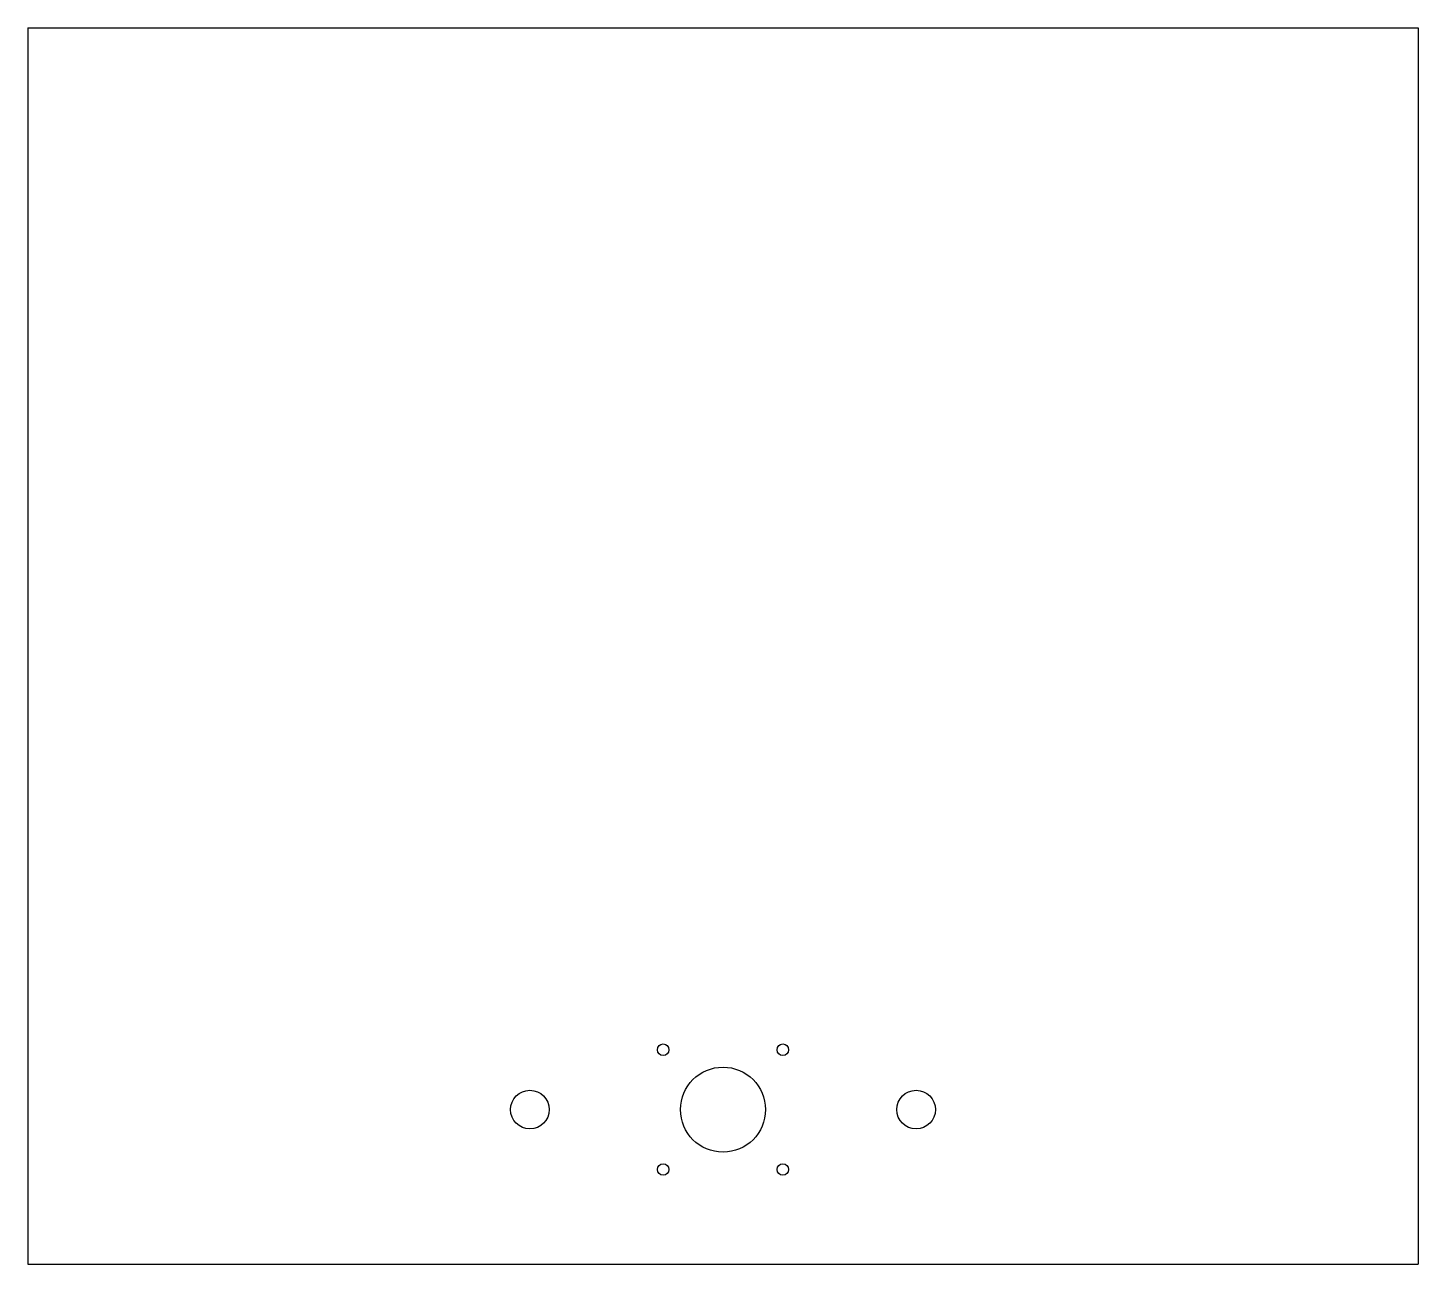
# Model space of a CAD drawing. Extents: x -368 to -8, y 0 to 320.
import ezdxf

# ---------------------------------------------------------------- set-up
doc = ezdxf.new("R2010")
doc.units = 0
doc.layers.add('VISIBLE', color=7, linetype='CONTINUOUS')

msp = doc.modelspace()

# ---------------------------------------------------------------- linework, layer by layer
at = {"layer": 'VISIBLE'}
for p, q in [((-368, 320, -312), (-368, 0, -312)), ((-368, 320, -312), (-8, 320, -312)), ((-8, 320, -312), (-8, 0, -312)), ((-368, 0, -312), (-8, 0, -312))]:
    msp.add_line(p, q, dxfattribs=at)
for centre, radius in [((-203.5, 55.5, -312), 1.5), ((-172.5, 55.5, -312), 1.5), ((-188, 40, -312), 11), ((-238, 40, -312), 5), ((-138, 40, -312), 5), ((-203.5, 24.5, -312), 1.5), ((-172.5, 24.5, -312), 1.5)]:
    msp.add_circle(centre, radius, dxfattribs=at)

doc.saveas('drawing.dxf')
